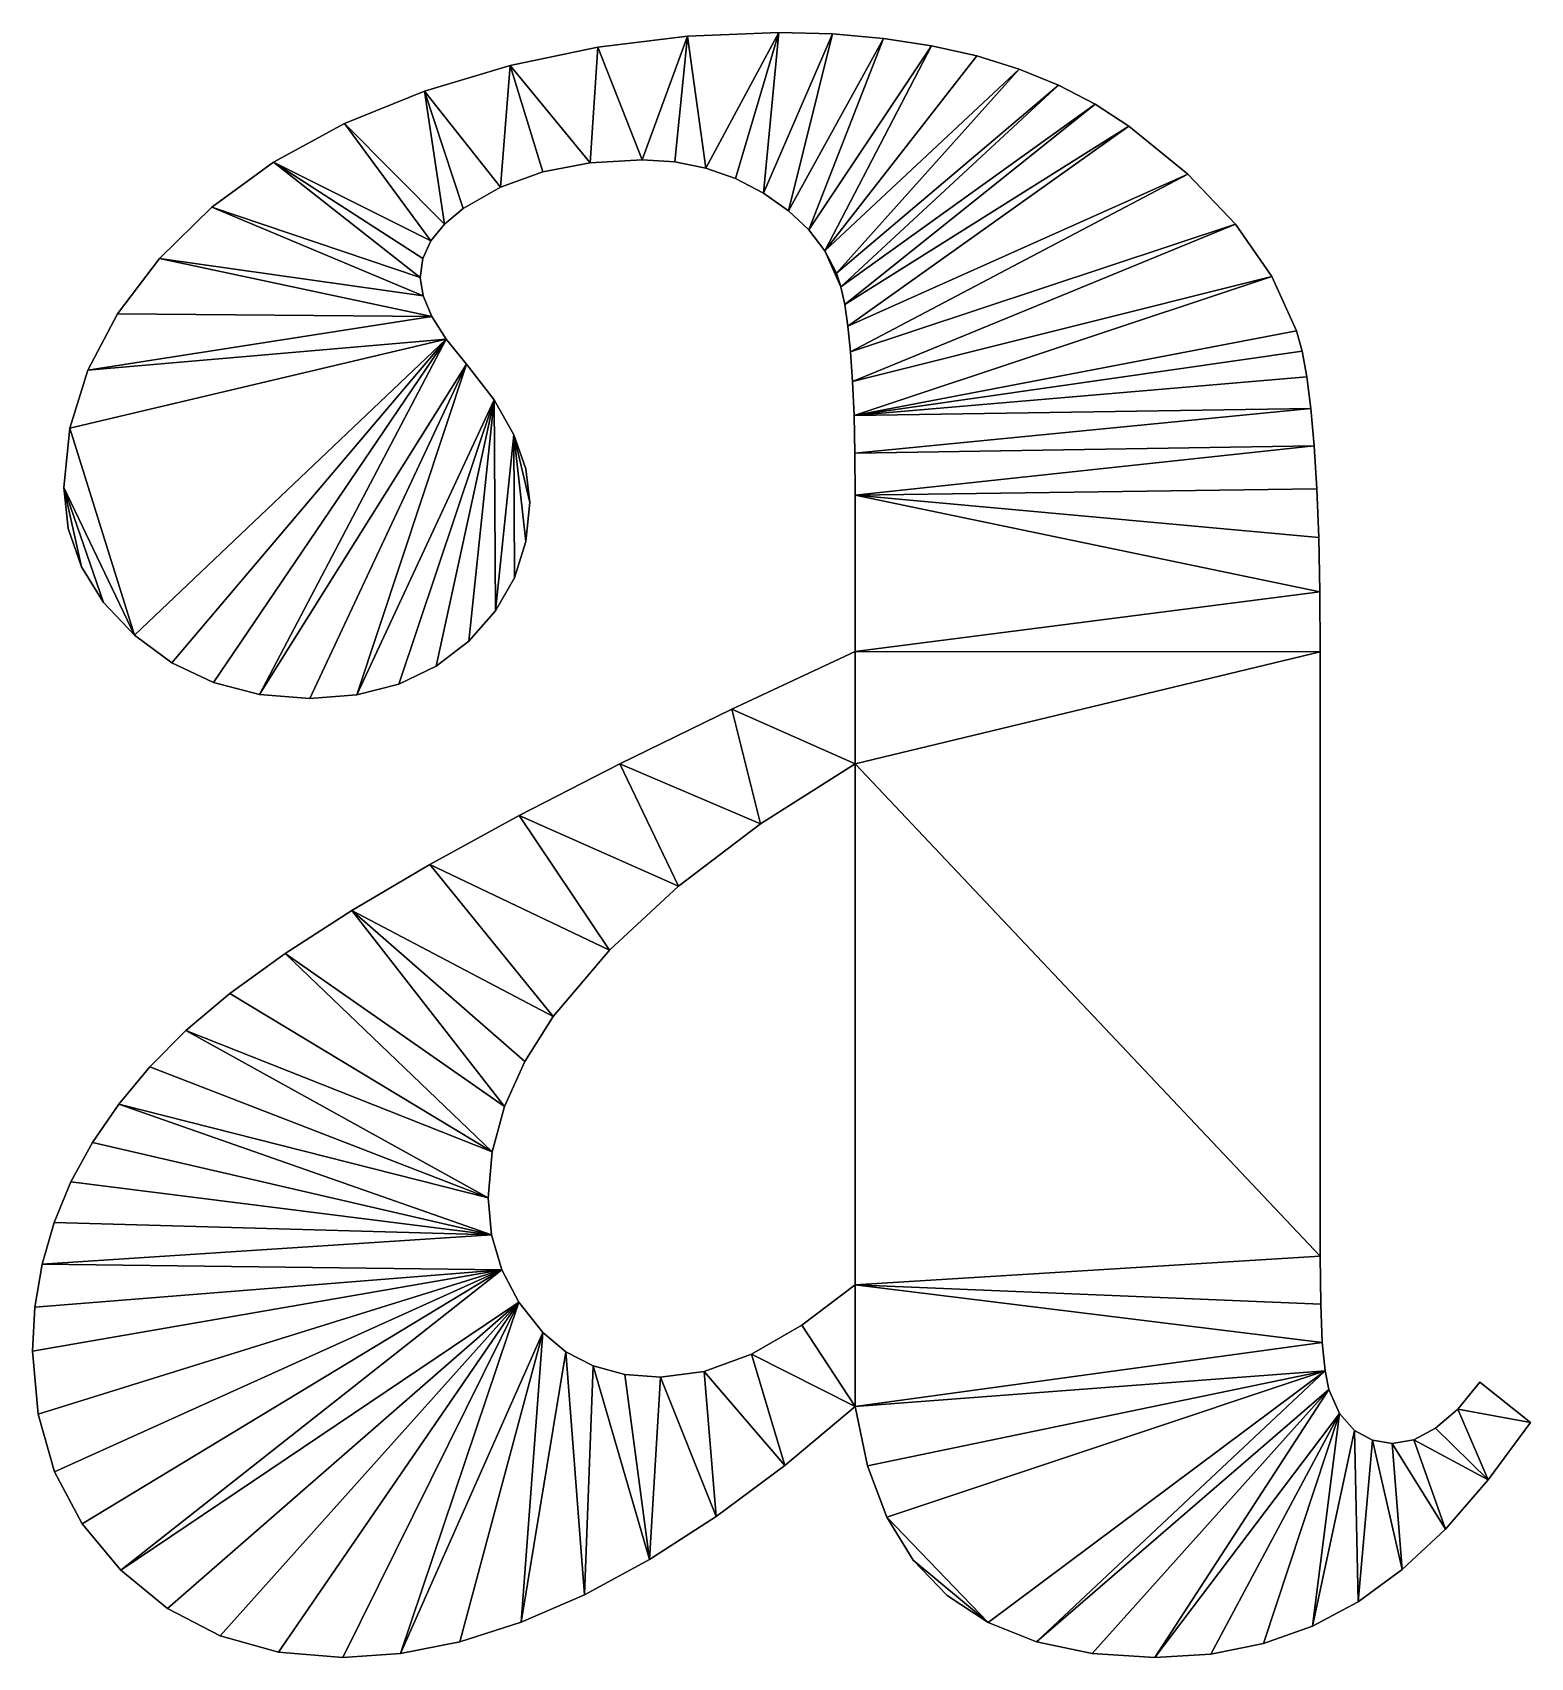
# Model space of a CAD drawing. Header units: metres. Extents: x 0.063 to 0.682, y -0.009 to 0.662.
import ezdxf

# ---------------------------------------------------------------- set-up
doc = ezdxf.new("R2010")
doc.units = ezdxf.units.M

msp = doc.modelspace()

# ---------------------------------------------------------------- meshes
at = {"layer": 'Armanisoft_0', "linetype": 'CONTINUOUS'}
mesh = msp.add_polyface(dxfattribs=at)
corners = [(0.390683, 0.572179), (0.395471, 0.562925), (0.397283, 0.557297), (0.333815, 0.660836), (0.341445, 0.606299), (0.328598, 0.608892), (0.315114, 0.609756), (0.296835, 0.656302), (0.371579, 0.662348), (0.365229, 0.595929), (0.353655, 0.601978), (0.393801, 0.661743), (0.375562, 0.588681), (0.41484, 0.659928), (0.384046, 0.580764), (0.434695, 0.656903), (0.453368, 0.652669), (0.470858, 0.647224), (0.487164, 0.64057), (0.502288, 0.632706), (0.398853, 0.549998), (0.516229, 0.623632), (0.400182, 0.54103), (0.390683, 0.572179, 0.229421), (0.397283, 0.557297, 0.229421), (0.395471, 0.562925, 0.229421), (0.333815, 0.660836, 0.229421), (0.328598, 0.608892, 0.229421), (0.341445, 0.606299, 0.229421), (0.315114, 0.609756, 0.229421), (0.296835, 0.656302, 0.229421), (0.371579, 0.662348, 0.229421), (0.353655, 0.601978, 0.229421), (0.365229, 0.595929, 0.229421), (0.393801, 0.661743, 0.229421), (0.375562, 0.588681, 0.229421), (0.41484, 0.659928, 0.229421), (0.384046, 0.580764, 0.229421), (0.434695, 0.656903, 0.229421), (0.453368, 0.652669, 0.229421), (0.470858, 0.647224, 0.229421), (0.487164, 0.64057, 0.229421), (0.502288, 0.632706, 0.229421), (0.398853, 0.549998, 0.229421), (0.403201, 0.36017, 0.229421), (0.403201, 0.406562, 0.229421), (0.352245, 0.382743, 0.229421), (0.403201, 0.406562), (0.352245, 0.382743), (0.352245, 0.382743, 0.229421), (0.403201, 0.406562, 0.229421), (0.403201, 0.471146), (0.403201, 0.471146, 0.229421), (0.40308, 0.488462), (0.40308, 0.488462, 0.229421), (0.402718, 0.504108), (0.402718, 0.504108, 0.229421), (0.402114, 0.518085), (0.402114, 0.518085, 0.229421), (0.401269, 0.530393), (0.401269, 0.530393, 0.229421), (0.400182, 0.54103), (0.400182, 0.54103, 0.229421), (0.398853, 0.549998), (0.398853, 0.549998, 0.229421), (0.397283, 0.557297), (0.397283, 0.557297, 0.229421), (0.395471, 0.562925), (0.395471, 0.562925, 0.229421), (0.390683, 0.572179), (0.390683, 0.572179, 0.229421), (0.384046, 0.580764), (0.384046, 0.580764, 0.229421), (0.375562, 0.588681), (0.375562, 0.588681, 0.229421), (0.365229, 0.595929), (0.365229, 0.595929, 0.229421), (0.353655, 0.601978), (0.353655, 0.601978, 0.229421), (0.341445, 0.606299), (0.341445, 0.606299, 0.229421), (0.328598, 0.608892), (0.328598, 0.608892, 0.229421), (0.315114, 0.609756), (0.315114, 0.609756, 0.229421), (0.293622, 0.608497), (0.293622, 0.608497, 0.229421), (0.333815, 0.660836), (0.296835, 0.656302), (0.296835, 0.656302, 0.229421), (0.333815, 0.660836, 0.229421), (0.371579, 0.662348), (0.371579, 0.662348, 0.229421), (0.393801, 0.661743), (0.393801, 0.661743, 0.229421), (0.41484, 0.659928), (0.41484, 0.659928, 0.229421), (0.434695, 0.656903), (0.434695, 0.656903, 0.229421)]
mesh.append_faces([[corners[k] for k in face] for face in [(0, 1, 2), (3, 4, 5), (3, 5, 6), (3, 6, 7), (8, 9, 10), (8, 10, 4), (8, 4, 3), (11, 12, 9), (11, 9, 8), (13, 14, 12), (13, 12, 11), (15, 0, 14), (15, 14, 13), (16, 0, 15), (17, 1, 0), (17, 0, 16), (18, 2, 1), (19, 20, 2), (21, 22, 20), (23, 24, 25), (26, 27, 28), (26, 29, 27), (26, 30, 29), (31, 32, 33), (31, 28, 32), (31, 26, 28), (34, 33, 35), (34, 31, 33), (36, 35, 37), (36, 34, 35), (38, 37, 23), (38, 36, 37), (39, 38, 23), (40, 23, 25), (40, 39, 23), (41, 25, 24), (42, 24, 43), (44, 45, 46), (47, 48, 49, 50), (51, 47, 50, 52), (53, 51, 52, 54), (55, 53, 54, 56), (57, 55, 56, 58), (59, 57, 58, 60), (61, 59, 60, 62), (63, 61, 62, 64), (65, 63, 64, 66), (67, 65, 66, 68), (69, 67, 68, 70), (71, 69, 70, 72), (73, 71, 72, 74), (75, 73, 74, 76), (77, 75, 76, 78), (79, 77, 78, 80), (81, 79, 80, 82), (83, 81, 82, 84), (85, 83, 84, 86), (87, 88, 89, 90), (91, 87, 90, 92), (93, 91, 92, 94), (95, 93, 94, 96), (97, 95, 96, 98)]])
mesh = msp.add_polyface(dxfattribs=at)
corners = [(0.086091, 0.5228), (0.228231, 0.545052), (0.23423, 0.535619), (0.078687, 0.49888), (0.098431, 0.546157), (0.115707, 0.568953), (0.224632, 0.55353), (0.13736, 0.590164), (0.223432, 0.561054), (0.162831, 0.60877), (0.227874, 0.576316), (0.224543, 0.568931), (0.192121, 0.62477), (0.233425, 0.583207), (0.22523, 0.638164), (0.256664, 0.598422), (0.241197, 0.589606), (0.26064, 0.648744), (0.293622, 0.608497), (0.274139, 0.604719), (0.296835, 0.656302), (0.315114, 0.609756), (0.086091, 0.5228, 0.229421), (0.23423, 0.535619, 0.229421), (0.228231, 0.545052, 0.229421), (0.078687, 0.49888, 0.229421), (0.098431, 0.546157, 0.229421), (0.115707, 0.568953, 0.229421), (0.224632, 0.55353, 0.229421), (0.13736, 0.590164, 0.229421), (0.223432, 0.561054, 0.229421), (0.162831, 0.60877, 0.229421), (0.224543, 0.568931, 0.229421), (0.227874, 0.576316, 0.229421), (0.192121, 0.62477, 0.229421), (0.233425, 0.583207, 0.229421), (0.22523, 0.638164, 0.229421), (0.241197, 0.589606, 0.229421), (0.256664, 0.598422, 0.229421), (0.26064, 0.648744, 0.229421), (0.274139, 0.604719, 0.229421), (0.293622, 0.608497, 0.229421), (0.296835, 0.656302, 0.229421), (0.315114, 0.609756, 0.229421), (0.274139, 0.604719), (0.293622, 0.608497), (0.293622, 0.608497, 0.229421), (0.274139, 0.604719, 0.229421), (0.256664, 0.598422), (0.256664, 0.598422, 0.229421), (0.241197, 0.589606), (0.241197, 0.589606, 0.229421), (0.233425, 0.583207), (0.233425, 0.583207, 0.229421), (0.227874, 0.576316), (0.227874, 0.576316, 0.229421), (0.224543, 0.568931), (0.224543, 0.568931, 0.229421), (0.223432, 0.561054), (0.223432, 0.561054, 0.229421), (0.224632, 0.55353), (0.224632, 0.55353, 0.229421), (0.228231, 0.545052), (0.228231, 0.545052, 0.229421), (0.23423, 0.535619), (0.23423, 0.535619, 0.229421), (0.242628, 0.52523), (0.242628, 0.52523, 0.229421), (0.25403, 0.51056), (0.25403, 0.51056, 0.229421), (0.262175, 0.496158), (0.262175, 0.496158, 0.229421), (0.086091, 0.5228), (0.078687, 0.49888), (0.078687, 0.49888, 0.229421), (0.086091, 0.5228, 0.229421), (0.098431, 0.546157), (0.098431, 0.546157, 0.229421), (0.115707, 0.568953), (0.115707, 0.568953, 0.229421), (0.13736, 0.590164), (0.13736, 0.590164, 0.229421), (0.162831, 0.60877), (0.162831, 0.60877, 0.229421), (0.192121, 0.62477), (0.192121, 0.62477, 0.229421), (0.22523, 0.638164), (0.22523, 0.638164, 0.229421), (0.26064, 0.648744), (0.26064, 0.648744, 0.229421), (0.296835, 0.656302), (0.296835, 0.656302, 0.229421)]
mesh.append_faces([[corners[k] for k in face] for face in [(0, 1, 2), (0, 2, 3), (4, 1, 0), (5, 6, 1), (5, 1, 4), (7, 8, 6), (7, 6, 5), (9, 10, 11), (9, 11, 8), (9, 8, 7), (12, 13, 10), (12, 10, 9), (14, 15, 16), (14, 16, 13), (14, 13, 12), (17, 18, 19), (17, 19, 15), (17, 15, 14), (20, 21, 18), (20, 18, 17), (22, 23, 24), (22, 25, 23), (26, 22, 24), (27, 24, 28), (27, 26, 24), (29, 28, 30), (29, 27, 28), (31, 32, 33), (31, 30, 32), (31, 29, 30), (34, 33, 35), (34, 31, 33), (36, 37, 38), (36, 35, 37), (36, 34, 35), (39, 40, 41), (39, 38, 40), (39, 36, 38), (42, 41, 43), (42, 39, 41), (44, 45, 46, 47), (48, 44, 47, 49), (50, 48, 49, 51), (52, 50, 51, 53), (54, 52, 53, 55), (56, 54, 55, 57), (58, 56, 57, 59), (60, 58, 59, 61), (62, 60, 61, 63), (64, 62, 63, 65), (66, 64, 65, 67), (68, 66, 67, 69), (70, 68, 69, 71), (72, 73, 74, 75), (76, 72, 75, 77), (78, 76, 77, 79), (80, 78, 79, 81), (82, 80, 81, 83), (84, 82, 83, 85), (86, 84, 85, 87), (88, 86, 87, 89), (90, 88, 89, 91)]])
mesh = msp.add_polyface(dxfattribs=at)
corners = [(0.487164, 0.64057), (0.395471, 0.562925), (0.470858, 0.647224), (0.502288, 0.632706), (0.397283, 0.557297), (0.516229, 0.623632), (0.398853, 0.549998), (0.540584, 0.603832), (0.401269, 0.530393), (0.400182, 0.54103), (0.560254, 0.583148), (0.402114, 0.518085), (0.575239, 0.561581), (0.402718, 0.504108), (0.585538, 0.53913), (0.58782, 0.530733), (0.589797, 0.519996), (0.591471, 0.506921), (0.40308, 0.488462), (0.59284, 0.491506), (0.403201, 0.471146), (0.593905, 0.473752), (0.594666, 0.453658), (0.595122, 0.431225), (0.403201, 0.406562), (0.595274, 0.406453), (0.403201, 0.36017), (0.487164, 0.64057, 0.229421), (0.470858, 0.647224, 0.229421), (0.395471, 0.562925, 0.229421), (0.502288, 0.632706, 0.229421), (0.397283, 0.557297, 0.229421), (0.516229, 0.623632, 0.229421), (0.398853, 0.549998, 0.229421), (0.400182, 0.54103, 0.229421), (0.540584, 0.603832, 0.229421), (0.401269, 0.530393, 0.229421), (0.560254, 0.583148, 0.229421), (0.402114, 0.518085, 0.229421), (0.575239, 0.561581, 0.229421), (0.402718, 0.504108, 0.229421), (0.585538, 0.53913, 0.229421), (0.58782, 0.530733, 0.229421), (0.589797, 0.519996, 0.229421), (0.591471, 0.506921, 0.229421), (0.40308, 0.488462, 0.229421), (0.59284, 0.491506, 0.229421), (0.403201, 0.471146, 0.229421), (0.593905, 0.473752, 0.229421), (0.594666, 0.453658, 0.229421), (0.595122, 0.431225, 0.229421), (0.403201, 0.406562, 0.229421), (0.595274, 0.406453, 0.229421), (0.403201, 0.36017, 0.229421), (0.453368, 0.652669), (0.434695, 0.656903), (0.434695, 0.656903, 0.229421), (0.453368, 0.652669, 0.229421), (0.470858, 0.647224), (0.470858, 0.647224, 0.229421), (0.487164, 0.64057), (0.487164, 0.64057, 0.229421), (0.502288, 0.632706), (0.502288, 0.632706, 0.229421), (0.516229, 0.623632), (0.516229, 0.623632, 0.229421), (0.540584, 0.603832), (0.540584, 0.603832, 0.229421), (0.560254, 0.583148), (0.560254, 0.583148, 0.229421), (0.575239, 0.561581), (0.575239, 0.561581, 0.229421), (0.585538, 0.53913), (0.585538, 0.53913, 0.229421), (0.58782, 0.530733), (0.58782, 0.530733, 0.229421), (0.589797, 0.519996), (0.589797, 0.519996, 0.229421), (0.591471, 0.506921), (0.591471, 0.506921, 0.229421), (0.59284, 0.491506), (0.59284, 0.491506, 0.229421), (0.593905, 0.473752), (0.593905, 0.473752, 0.229421), (0.594666, 0.453658), (0.594666, 0.453658, 0.229421), (0.595122, 0.431225), (0.595122, 0.431225, 0.229421), (0.595274, 0.406453), (0.595274, 0.406453, 0.229421)]
mesh.append_faces([[corners[k] for k in face] for face in [(0, 1, 2), (3, 4, 0), (5, 6, 3), (7, 8, 9), (7, 9, 5), (10, 11, 8), (10, 8, 7), (12, 13, 11), (12, 11, 10), (14, 13, 12), (15, 13, 14), (16, 13, 15), (17, 18, 13), (17, 13, 16), (19, 20, 18), (19, 18, 17), (21, 20, 19), (22, 20, 21), (23, 24, 20), (23, 20, 22), (25, 24, 23), (26, 24, 25), (27, 28, 29), (30, 27, 31), (32, 33, 34), (32, 30, 33), (35, 34, 36), (35, 32, 34), (37, 36, 38), (37, 35, 36), (39, 38, 40), (39, 37, 38), (41, 39, 40), (42, 41, 40), (43, 42, 40), (44, 40, 45), (44, 43, 40), (46, 45, 47), (46, 44, 45), (48, 46, 47), (49, 48, 47), (50, 47, 51), (50, 49, 47), (52, 50, 51), (53, 52, 51), (54, 55, 56, 57), (58, 54, 57, 59), (60, 58, 59, 61), (62, 60, 61, 63), (64, 62, 63, 65), (66, 64, 65, 67), (68, 66, 67, 69), (70, 68, 69, 71), (72, 70, 71, 73), (74, 72, 73, 75), (76, 74, 75, 77), (78, 76, 77, 79), (80, 78, 79, 81), (82, 80, 81, 83), (84, 82, 83, 85), (86, 84, 85, 87), (88, 86, 87, 89)]])
mesh = msp.add_polyface(dxfattribs=at)
corners = [(0.268691, 0.46816), (0.262175, 0.496158), (0.267062, 0.482025), (0.26712, 0.451973), (0.262408, 0.43703), (0.254556, 0.423329), (0.25403, 0.51056), (0.243562, 0.41087), (0.230035, 0.400512), (0.214583, 0.393114), (0.197206, 0.388675), (0.242628, 0.52523), (0.177904, 0.387195), (0.157099, 0.388824), (0.23423, 0.535619), (0.138074, 0.393711), (0.12083, 0.401856), (0.105366, 0.413258), (0.07622, 0.474398), (0.092615, 0.426853), (0.083506, 0.441574), (0.078041, 0.457423), (0.078687, 0.49888), (0.268691, 0.46816, 0.229421), (0.267062, 0.482025, 0.229421), (0.262175, 0.496158, 0.229421), (0.26712, 0.451973, 0.229421), (0.262408, 0.43703, 0.229421), (0.254556, 0.423329, 0.229421), (0.25403, 0.51056, 0.229421), (0.243562, 0.41087, 0.229421), (0.230035, 0.400512, 0.229421), (0.214583, 0.393114, 0.229421), (0.197206, 0.388675, 0.229421), (0.242628, 0.52523, 0.229421), (0.177904, 0.387195, 0.229421), (0.157099, 0.388824, 0.229421), (0.23423, 0.535619, 0.229421), (0.138074, 0.393711, 0.229421), (0.12083, 0.401856, 0.229421), (0.105366, 0.413258, 0.229421), (0.07622, 0.474398, 0.229421), (0.092615, 0.426853, 0.229421), (0.083506, 0.441574, 0.229421), (0.078041, 0.457423, 0.229421), (0.078687, 0.49888, 0.229421), (0.267062, 0.482025), (0.262175, 0.496158), (0.262175, 0.496158, 0.229421), (0.267062, 0.482025, 0.229421), (0.268691, 0.46816), (0.268691, 0.46816, 0.229421), (0.26712, 0.451973), (0.26712, 0.451973, 0.229421), (0.262408, 0.43703), (0.262408, 0.43703, 0.229421), (0.254556, 0.423329), (0.254556, 0.423329, 0.229421), (0.243562, 0.41087), (0.243562, 0.41087, 0.229421), (0.230035, 0.400512), (0.230035, 0.400512, 0.229421), (0.214583, 0.393114), (0.214583, 0.393114, 0.229421), (0.197206, 0.388675), (0.197206, 0.388675, 0.229421), (0.177904, 0.387195), (0.177904, 0.387195, 0.229421), (0.157099, 0.388824), (0.157099, 0.388824, 0.229421), (0.138074, 0.393711), (0.138074, 0.393711, 0.229421), (0.12083, 0.401856), (0.12083, 0.401856, 0.229421), (0.105366, 0.413258), (0.105366, 0.413258, 0.229421), (0.092615, 0.426853), (0.092615, 0.426853, 0.229421), (0.083506, 0.441574), (0.083506, 0.441574, 0.229421), (0.078041, 0.457423), (0.078041, 0.457423, 0.229421), (0.07622, 0.474398), (0.07622, 0.474398, 0.229421), (0.078687, 0.49888), (0.078687, 0.49888, 0.229421)]
mesh.append_faces([[corners[k] for k in face] for face in [(0, 1, 2), (3, 1, 0), (4, 1, 3), (5, 6, 1), (5, 1, 4), (7, 6, 5), (8, 6, 7), (9, 6, 8), (10, 11, 6), (10, 6, 9), (12, 11, 10), (13, 14, 11), (13, 11, 12), (15, 14, 13), (16, 14, 15), (17, 14, 16), (18, 17, 19), (18, 19, 20), (18, 20, 21), (22, 14, 17), (22, 17, 18), (23, 24, 25), (26, 23, 25), (27, 26, 25), (28, 25, 29), (28, 27, 25), (30, 28, 29), (31, 30, 29), (32, 31, 29), (33, 29, 34), (33, 32, 29), (35, 33, 34), (36, 34, 37), (36, 35, 34), (38, 36, 37), (39, 38, 37), (40, 39, 37), (41, 42, 40), (41, 43, 42), (41, 44, 43), (45, 40, 37), (45, 41, 40), (46, 47, 48, 49), (50, 46, 49, 51), (52, 50, 51, 53), (54, 52, 53, 55), (56, 54, 55, 57), (58, 56, 57, 59), (60, 58, 59, 61), (62, 60, 61, 63), (64, 62, 63, 65), (66, 64, 65, 67), (68, 66, 67, 69), (70, 68, 69, 71), (72, 70, 71, 73), (74, 72, 73, 75), (76, 74, 75, 77), (78, 76, 77, 79), (80, 78, 79, 81), (82, 80, 81, 83), (84, 82, 83, 85)]])
mesh = msp.add_polyface(dxfattribs=at)
corners = [(0.59727, 0.109246), (0.403201, 0.094512), (0.596161, 0.121016), (0.682165, 0.088004), (0.65208, 0.0935), (0.661284, 0.104569), (0.664723, 0.064219), (0.642965, 0.085593), (0.408201, 0.070019), (0.403201, 0.144817), (0.595274, 0.156718), (0.595496, 0.13684), (0.403201, 0.36017), (0.352245, 0.382743), (0.403201, 0.406562), (0.595274, 0.406453), (0.36405, 0.335339), (0.30597, 0.360134), (0.330202, 0.309651), (0.340831, 0.109089), (0.345719, 0.049162), (0.322705, 0.106707), (0.360289, 0.116235), (0.374082, 0.070217), (0.381079, 0.128144), (0.59727, 0.109246, 0.229421), (0.596161, 0.121016, 0.229421), (0.403201, 0.094512, 0.229421), (0.682165, 0.088004, 0.229421), (0.661284, 0.104569, 0.229421), (0.65208, 0.0935, 0.229421), (0.664723, 0.064219, 0.229421), (0.642965, 0.085593, 0.229421), (0.633938, 0.08085, 0.229421), (0.408201, 0.070019, 0.229421), (0.403201, 0.144817, 0.229421), (0.595496, 0.13684, 0.229421), (0.595274, 0.156718, 0.229421), (0.403201, 0.36017, 0.229421), (0.595274, 0.406453, 0.229421), (0.36405, 0.335339, 0.229421), (0.352245, 0.382743, 0.229421), (0.30597, 0.360134, 0.229421), (0.330202, 0.309651, 0.229421), (0.340831, 0.109089, 0.229421), (0.322705, 0.106707, 0.229421), (0.345719, 0.049162, 0.229421), (0.360289, 0.116235, 0.229421), (0.374082, 0.070217, 0.229421), (0.381079, 0.128144, 0.229421), (0.374082, 0.070217), (0.403201, 0.094512), (0.403201, 0.094512, 0.229421), (0.374082, 0.070217, 0.229421), (0.352245, 0.382743), (0.30597, 0.360134), (0.30597, 0.360134, 0.229421), (0.352245, 0.382743, 0.229421), (0.595274, 0.156718), (0.595274, 0.406453), (0.595274, 0.406453, 0.229421), (0.595274, 0.156718, 0.229421), (0.595496, 0.13684), (0.595496, 0.13684, 0.229421), (0.596161, 0.121016), (0.596161, 0.121016, 0.229421), (0.59727, 0.109246), (0.59727, 0.109246, 0.229421), (0.598821, 0.101532), (0.598821, 0.101532, 0.229421), (0.603255, 0.09164), (0.603255, 0.09164, 0.229421), (0.609462, 0.084713), (0.609462, 0.084713, 0.229421), (0.616894, 0.080629), (0.616894, 0.080629, 0.229421), (0.625, 0.079268), (0.625, 0.079268, 0.229421), (0.633938, 0.08085), (0.633938, 0.08085, 0.229421), (0.642965, 0.085593), (0.642965, 0.085593, 0.229421), (0.65208, 0.0935), (0.65208, 0.0935, 0.229421), (0.661284, 0.104569), (0.661284, 0.104569, 0.229421), (0.682165, 0.088004), (0.682165, 0.088004, 0.229421), (0.408201, 0.070019), (0.408201, 0.070019, 0.229421), (0.403201, 0.36017), (0.403201, 0.144817), (0.403201, 0.144817, 0.229421), (0.403201, 0.36017, 0.229421), (0.36405, 0.335339), (0.36405, 0.335339, 0.229421), (0.330202, 0.309651), (0.330202, 0.309651, 0.229421), (0.340831, 0.109089), (0.322705, 0.106707), (0.322705, 0.106707, 0.229421), (0.340831, 0.109089, 0.229421), (0.360289, 0.116235), (0.360289, 0.116235, 0.229421), (0.381079, 0.128144), (0.381079, 0.128144, 0.229421)]
mesh.append_faces([[corners[k] for k in face] for face in [(0, 1, 2), (3, 4, 5), (6, 7, 4), (6, 4, 3), (8, 1, 0), (9, 2, 1), (9, 10, 11), (9, 11, 2), (12, 13, 14), (12, 15, 10), (12, 10, 9), (16, 17, 13), (16, 13, 12), (18, 17, 16), (19, 20, 21), (22, 1, 23), (22, 23, 19), (24, 9, 1), (24, 1, 22), (25, 26, 27), (28, 29, 30), (31, 32, 33), (31, 30, 32), (31, 28, 30), (34, 25, 27), (35, 27, 26), (35, 36, 37), (35, 26, 36), (38, 37, 39), (38, 35, 37), (40, 41, 42), (40, 38, 41), (43, 40, 42), (44, 45, 46), (47, 48, 27), (47, 44, 48), (49, 27, 35), (49, 47, 27), (50, 51, 52, 53), (54, 55, 56, 57), (58, 59, 60, 61), (62, 58, 61, 63), (64, 62, 63, 65), (66, 64, 65, 67), (68, 66, 67, 69), (70, 68, 69, 71), (72, 70, 71, 73), (74, 72, 73, 75), (76, 74, 75, 77), (78, 76, 77, 79), (80, 78, 79, 81), (82, 80, 81, 83), (84, 82, 83, 85), (86, 84, 85, 87), (51, 88, 89, 52), (90, 91, 92, 93), (94, 90, 93, 95), (96, 94, 95, 97), (98, 99, 100, 101), (102, 98, 101, 103), (104, 102, 103, 105), (91, 104, 105, 92)]])
mesh = msp.add_polyface(dxfattribs=at)
corners = [(0.330202, 0.309651), (0.264377, 0.338737), (0.30597, 0.360134), (0.301659, 0.283105), (0.227466, 0.318552), (0.27842, 0.255702), (0.195237, 0.299578), (0.266653, 0.237196), (0.258248, 0.21855), (0.167689, 0.281815), (0.253205, 0.199766), (0.126638, 0.249923), (0.144822, 0.265263), (0.251524, 0.180843), (0.098911, 0.219545), (0.111784, 0.234961), (0.252937, 0.165456), (0.067223, 0.153327), (0.072174, 0.170564), (0.079106, 0.187346), (0.088018, 0.203673), (0.257173, 0.15105), (0.064252, 0.135634), (0.330202, 0.309651, 0.229421), (0.30597, 0.360134, 0.229421), (0.264377, 0.338737, 0.229421), (0.301659, 0.283105, 0.229421), (0.227466, 0.318552, 0.229421), (0.27842, 0.255702, 0.229421), (0.195237, 0.299578, 0.229421), (0.266653, 0.237196, 0.229421), (0.258248, 0.21855, 0.229421), (0.167689, 0.281815, 0.229421), (0.253205, 0.199766, 0.229421), (0.144822, 0.265263, 0.229421), (0.126638, 0.249923, 0.229421), (0.251524, 0.180843, 0.229421), (0.111784, 0.234961, 0.229421), (0.098911, 0.219545, 0.229421), (0.252937, 0.165456, 0.229421), (0.072174, 0.170564, 0.229421), (0.067223, 0.153327, 0.229421), (0.079106, 0.187346, 0.229421), (0.088018, 0.203673, 0.229421), (0.257173, 0.15105, 0.229421), (0.064252, 0.135634, 0.229421), (0.072174, 0.170564), (0.067223, 0.153327), (0.067223, 0.153327, 0.229421), (0.072174, 0.170564, 0.229421), (0.079106, 0.187346), (0.079106, 0.187346, 0.229421), (0.088018, 0.203673), (0.088018, 0.203673, 0.229421), (0.098911, 0.219545), (0.098911, 0.219545, 0.229421), (0.111784, 0.234961), (0.111784, 0.234961, 0.229421), (0.126638, 0.249923), (0.126638, 0.249923, 0.229421), (0.144822, 0.265263), (0.144822, 0.265263, 0.229421), (0.167689, 0.281815), (0.167689, 0.281815, 0.229421), (0.195237, 0.299578), (0.195237, 0.299578, 0.229421), (0.227466, 0.318552), (0.227466, 0.318552, 0.229421), (0.264377, 0.338737), (0.264377, 0.338737, 0.229421), (0.30597, 0.360134), (0.30597, 0.360134, 0.229421), (0.301659, 0.283105), (0.330202, 0.309651), (0.330202, 0.309651, 0.229421), (0.301659, 0.283105, 0.229421), (0.27842, 0.255702), (0.27842, 0.255702, 0.229421), (0.266653, 0.237196), (0.266653, 0.237196, 0.229421), (0.258248, 0.21855), (0.258248, 0.21855, 0.229421), (0.253205, 0.199766), (0.253205, 0.199766, 0.229421), (0.251524, 0.180843), (0.251524, 0.180843, 0.229421), (0.252937, 0.165456), (0.252937, 0.165456, 0.229421), (0.257173, 0.15105), (0.257173, 0.15105, 0.229421)]
mesh.append_faces([[corners[k] for k in face] for face in [(0, 1, 2), (3, 4, 1), (3, 1, 0), (5, 6, 4), (5, 4, 3), (7, 6, 5), (8, 9, 6), (8, 6, 7), (10, 11, 12), (10, 12, 9), (10, 9, 8), (13, 14, 15), (13, 15, 11), (13, 11, 10), (16, 17, 18), (16, 18, 19), (16, 19, 20), (16, 20, 14), (16, 14, 13), (21, 22, 17), (21, 17, 16), (23, 24, 25), (26, 25, 27), (26, 23, 25), (28, 27, 29), (28, 26, 27), (30, 28, 29), (31, 29, 32), (31, 30, 29), (33, 34, 35), (33, 32, 34), (33, 31, 32), (36, 37, 38), (36, 35, 37), (36, 33, 35), (39, 40, 41), (39, 42, 40), (39, 43, 42), (39, 38, 43), (39, 36, 38), (44, 41, 45), (44, 39, 41), (46, 47, 48, 49), (50, 46, 49, 51), (52, 50, 51, 53), (54, 52, 53, 55), (56, 54, 55, 57), (58, 56, 57, 59), (60, 58, 59, 61), (62, 60, 61, 63), (64, 62, 63, 65), (66, 64, 65, 67), (68, 66, 67, 69), (70, 68, 69, 71), (72, 73, 74, 75), (76, 72, 75, 77), (78, 76, 77, 79), (80, 78, 79, 81), (82, 80, 81, 83), (84, 82, 83, 85), (86, 84, 85, 87), (88, 86, 87, 89)]])
mesh = msp.add_polyface(dxfattribs=at)
corners = [(0.257173, 0.15105), (0.099689, 0.026891), (0.083752, 0.046068), (0.072369, 0.067559), (0.065539, 0.091366), (0.063262, 0.117487), (0.064252, 0.135634), (0.264234, 0.137624), (0.215264, -0.007527), (0.191444, -0.009146), (0.164961, -0.006894), (0.140841, -0.000137), (0.119084, 0.011125), (0.27412, 0.12518), (0.265175, 0.005431), (0.239841, -0.002668), (0.283678, 0.117098), (0.291266, 0.016768), (0.294961, 0.111325), (0.318114, 0.031345), (0.30797, 0.107862), (0.322705, 0.106707), (0.257173, 0.15105, 0.229421), (0.083752, 0.046068, 0.229421), (0.099689, 0.026891, 0.229421), (0.072369, 0.067559, 0.229421), (0.065539, 0.091366, 0.229421), (0.063262, 0.117487, 0.229421), (0.064252, 0.135634, 0.229421), (0.264234, 0.137624, 0.229421), (0.191444, -0.009146, 0.229421), (0.215264, -0.007527, 0.229421), (0.164961, -0.006894, 0.229421), (0.140841, -0.000137, 0.229421), (0.119084, 0.011125, 0.229421), (0.27412, 0.12518, 0.229421), (0.239841, -0.002668, 0.229421), (0.265175, 0.005431, 0.229421), (0.283678, 0.117098, 0.229421), (0.291266, 0.016768, 0.229421), (0.294961, 0.111325, 0.229421), (0.318114, 0.031345, 0.229421), (0.30797, 0.107862, 0.229421), (0.322705, 0.106707, 0.229421), (0.291266, 0.016768), (0.318114, 0.031345), (0.318114, 0.031345, 0.229421), (0.291266, 0.016768, 0.229421), (0.265175, 0.005431), (0.265175, 0.005431, 0.229421), (0.239841, -0.002668), (0.239841, -0.002668, 0.229421), (0.215264, -0.007527), (0.215264, -0.007527, 0.229421), (0.191444, -0.009146), (0.191444, -0.009146, 0.229421), (0.164961, -0.006894), (0.164961, -0.006894, 0.229421), (0.140841, -0.000137), (0.140841, -0.000137, 0.229421), (0.119084, 0.011125), (0.119084, 0.011125, 0.229421), (0.099689, 0.026891), (0.099689, 0.026891, 0.229421), (0.083752, 0.046068), (0.083752, 0.046068, 0.229421), (0.072369, 0.067559), (0.072369, 0.067559, 0.229421), (0.065539, 0.091366), (0.065539, 0.091366, 0.229421), (0.063262, 0.117487), (0.063262, 0.117487, 0.229421), (0.064252, 0.135634), (0.064252, 0.135634, 0.229421), (0.067223, 0.153327), (0.067223, 0.153327, 0.229421), (0.264234, 0.137624), (0.257173, 0.15105), (0.257173, 0.15105, 0.229421), (0.264234, 0.137624, 0.229421), (0.27412, 0.12518), (0.27412, 0.12518, 0.229421), (0.283678, 0.117098), (0.283678, 0.117098, 0.229421), (0.294961, 0.111325), (0.294961, 0.111325, 0.229421), (0.30797, 0.107862), (0.30797, 0.107862, 0.229421), (0.322705, 0.106707), (0.322705, 0.106707, 0.229421)]
mesh.append_faces([[corners[k] for k in face] for face in [(0, 1, 2), (0, 2, 3), (0, 3, 4), (0, 4, 5), (0, 5, 6), (7, 8, 9), (7, 9, 10), (7, 10, 11), (7, 11, 12), (7, 12, 1), (7, 1, 0), (13, 14, 15), (13, 15, 8), (13, 8, 7), (16, 17, 14), (16, 14, 13), (18, 19, 17), (18, 17, 16), (20, 19, 18), (21, 19, 20), (22, 23, 24), (22, 25, 23), (22, 26, 25), (22, 27, 26), (22, 28, 27), (29, 30, 31), (29, 32, 30), (29, 33, 32), (29, 34, 33), (29, 24, 34), (29, 22, 24), (35, 36, 37), (35, 31, 36), (35, 29, 31), (38, 37, 39), (38, 35, 37), (40, 39, 41), (40, 38, 39), (42, 40, 41), (43, 42, 41), (44, 45, 46, 47), (48, 44, 47, 49), (50, 48, 49, 51), (52, 50, 51, 53), (54, 52, 53, 55), (56, 54, 55, 57), (58, 56, 57, 59), (60, 58, 59, 61), (62, 60, 61, 63), (64, 62, 63, 65), (66, 64, 65, 67), (68, 66, 67, 69), (70, 68, 69, 71), (72, 70, 71, 73), (74, 72, 73, 75), (76, 77, 78, 79), (80, 76, 79, 81), (82, 80, 81, 83), (84, 82, 83, 85), (86, 84, 85, 87), (88, 86, 87, 89)]])
mesh = msp.add_polyface(dxfattribs=at)
corners = [(0.664723, 0.064219), (0.633938, 0.08085), (0.642965, 0.085593), (0.647054, 0.043938), (0.625, 0.079268), (0.629158, 0.027162), (0.616894, 0.080629), (0.611033, 0.013891), (0.609462, 0.084713), (0.592104, 0.003812), (0.603255, 0.09164), (0.57179, -0.003387), (0.550093, -0.007706), (0.527012, -0.009146), (0.598821, 0.101532), (0.501008, -0.007542), (0.478022, -0.002729), (0.59727, 0.109246), (0.458053, 0.005293), (0.427151, 0.031024), (0.441102, 0.016524), (0.416184, 0.048856), (0.408201, 0.070019), (0.322705, 0.106707), (0.345719, 0.049162), (0.318114, 0.031345), (0.340831, 0.109089), (0.374082, 0.070217), (0.647054, 0.043938, 0.229421), (0.633938, 0.08085, 0.229421), (0.625, 0.079268, 0.229421), (0.664723, 0.064219, 0.229421), (0.629158, 0.027162, 0.229421), (0.616894, 0.080629, 0.229421), (0.611033, 0.013891, 0.229421), (0.609462, 0.084713, 0.229421), (0.592104, 0.003812, 0.229421), (0.603255, 0.09164, 0.229421), (0.57179, -0.003387, 0.229421), (0.550093, -0.007706, 0.229421), (0.527012, -0.009146, 0.229421), (0.598821, 0.101532, 0.229421), (0.501008, -0.007542, 0.229421), (0.478022, -0.002729, 0.229421), (0.59727, 0.109246, 0.229421), (0.458053, 0.005293, 0.229421), (0.427151, 0.031024, 0.229421), (0.441102, 0.016524, 0.229421), (0.416184, 0.048856, 0.229421), (0.408201, 0.070019, 0.229421), (0.322705, 0.106707, 0.229421), (0.318114, 0.031345, 0.229421), (0.345719, 0.049162, 0.229421), (0.340831, 0.109089, 0.229421), (0.374082, 0.070217, 0.229421), (0.345719, 0.049162), (0.374082, 0.070217), (0.374082, 0.070217, 0.229421), (0.345719, 0.049162, 0.229421), (0.318114, 0.031345), (0.318114, 0.031345, 0.229421), (0.664723, 0.064219), (0.682165, 0.088004), (0.682165, 0.088004, 0.229421), (0.664723, 0.064219, 0.229421), (0.647054, 0.043938), (0.647054, 0.043938, 0.229421), (0.629158, 0.027162), (0.629158, 0.027162, 0.229421), (0.611033, 0.013891), (0.611033, 0.013891, 0.229421), (0.592104, 0.003812), (0.592104, 0.003812, 0.229421), (0.57179, -0.003387), (0.57179, -0.003387, 0.229421), (0.550093, -0.007706), (0.550093, -0.007706, 0.229421), (0.527012, -0.009146), (0.527012, -0.009146, 0.229421), (0.501008, -0.007542), (0.501008, -0.007542, 0.229421), (0.478022, -0.002729), (0.478022, -0.002729, 0.229421), (0.458053, 0.005293), (0.458053, 0.005293, 0.229421), (0.441102, 0.016524), (0.441102, 0.016524, 0.229421), (0.427151, 0.031024), (0.427151, 0.031024, 0.229421), (0.416184, 0.048856), (0.416184, 0.048856, 0.229421), (0.408201, 0.070019), (0.408201, 0.070019, 0.229421)]
mesh.append_faces([[corners[k] for k in face] for face in [(0, 1, 2), (3, 4, 1), (3, 1, 0), (5, 6, 4), (5, 4, 3), (7, 8, 6), (7, 6, 5), (9, 10, 8), (9, 8, 7), (11, 10, 9), (12, 10, 11), (13, 14, 10), (13, 10, 12), (15, 14, 13), (16, 17, 14), (16, 14, 15), (18, 17, 16), (19, 18, 20), (21, 17, 18), (21, 18, 19), (22, 17, 21), (23, 24, 25), (26, 27, 24), (28, 29, 30), (28, 31, 29), (32, 30, 33), (32, 28, 30), (34, 33, 35), (34, 32, 33), (36, 35, 37), (36, 34, 35), (38, 36, 37), (39, 38, 37), (40, 37, 41), (40, 39, 37), (42, 40, 41), (43, 41, 44), (43, 42, 41), (45, 43, 44), (46, 47, 45), (48, 45, 44), (48, 46, 45), (49, 48, 44), (50, 51, 52), (53, 52, 54), (55, 56, 57, 58), (59, 55, 58, 60), (61, 62, 63, 64), (65, 61, 64, 66), (67, 65, 66, 68), (69, 67, 68, 70), (71, 69, 70, 72), (73, 71, 72, 74), (75, 73, 74, 76), (77, 75, 76, 78), (79, 77, 78, 80), (81, 79, 80, 82), (83, 81, 82, 84), (85, 83, 84, 86), (87, 85, 86, 88), (89, 87, 88, 90), (91, 89, 90, 92)]])

doc.saveas('drawing.dxf')
